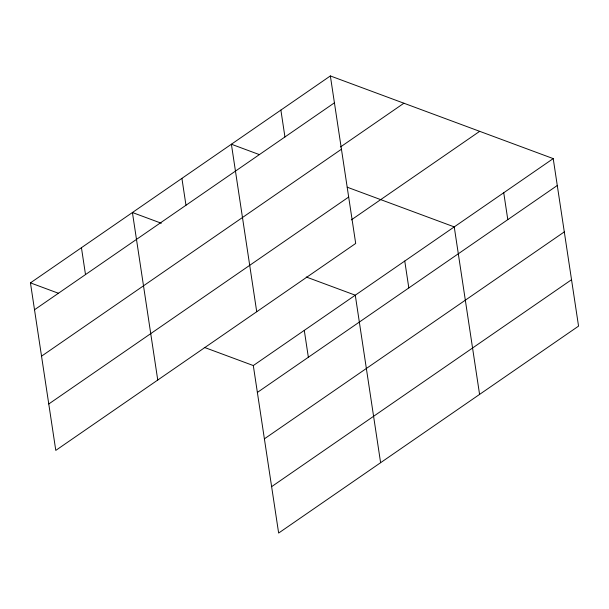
<?xml version="1.0" encoding="UTF-8"?>
<svg xmlns="http://www.w3.org/2000/svg" width="609" height="609" viewBox="0 0 609 609"><rect width="100%" height="100%" fill="white"/><g stroke="black" fill="none" stroke-linecap="round" stroke-linejoin="round"><path stroke-width="0.91" d="M330.36 75.942L355.694 243.448L55.784 450.394L30.45 282.88L330.36 75.942L553.216 158.606L578.55 326.119L278.64 533.058L253.306 365.552L204.274 347.366M34.515 309.76L334.425 102.822M340.5 146.967L403.904 103.218M41.534 356.174L341.443 149.228M48.766 403.988L348.675 197.042M351.324 219.895L479.671 131.331M253.306 365.552L553.216 158.606M257.371 392.432L557.281 185.494M264.39 438.838L564.299 231.9M271.622 486.652L571.531 279.714M259.404 154.625L231.39 144.226L256.724 311.739M347.221 187.199L454.245 226.898L479.58 394.411M161.309 223.237L132.419 212.518L157.754 380.031M306.243 277.004L355.275 295.19L380.61 462.703M30.45 282.88L58.464 293.272M503.734 192.756L507.799 219.636M404.757 261.048L408.822 287.928M280.878 110.084L284.943 136.964M304.287 330.367L308.352 357.255M181.908 178.376L185.973 205.256M81.439 247.703L85.504 274.583"/></g></svg>
